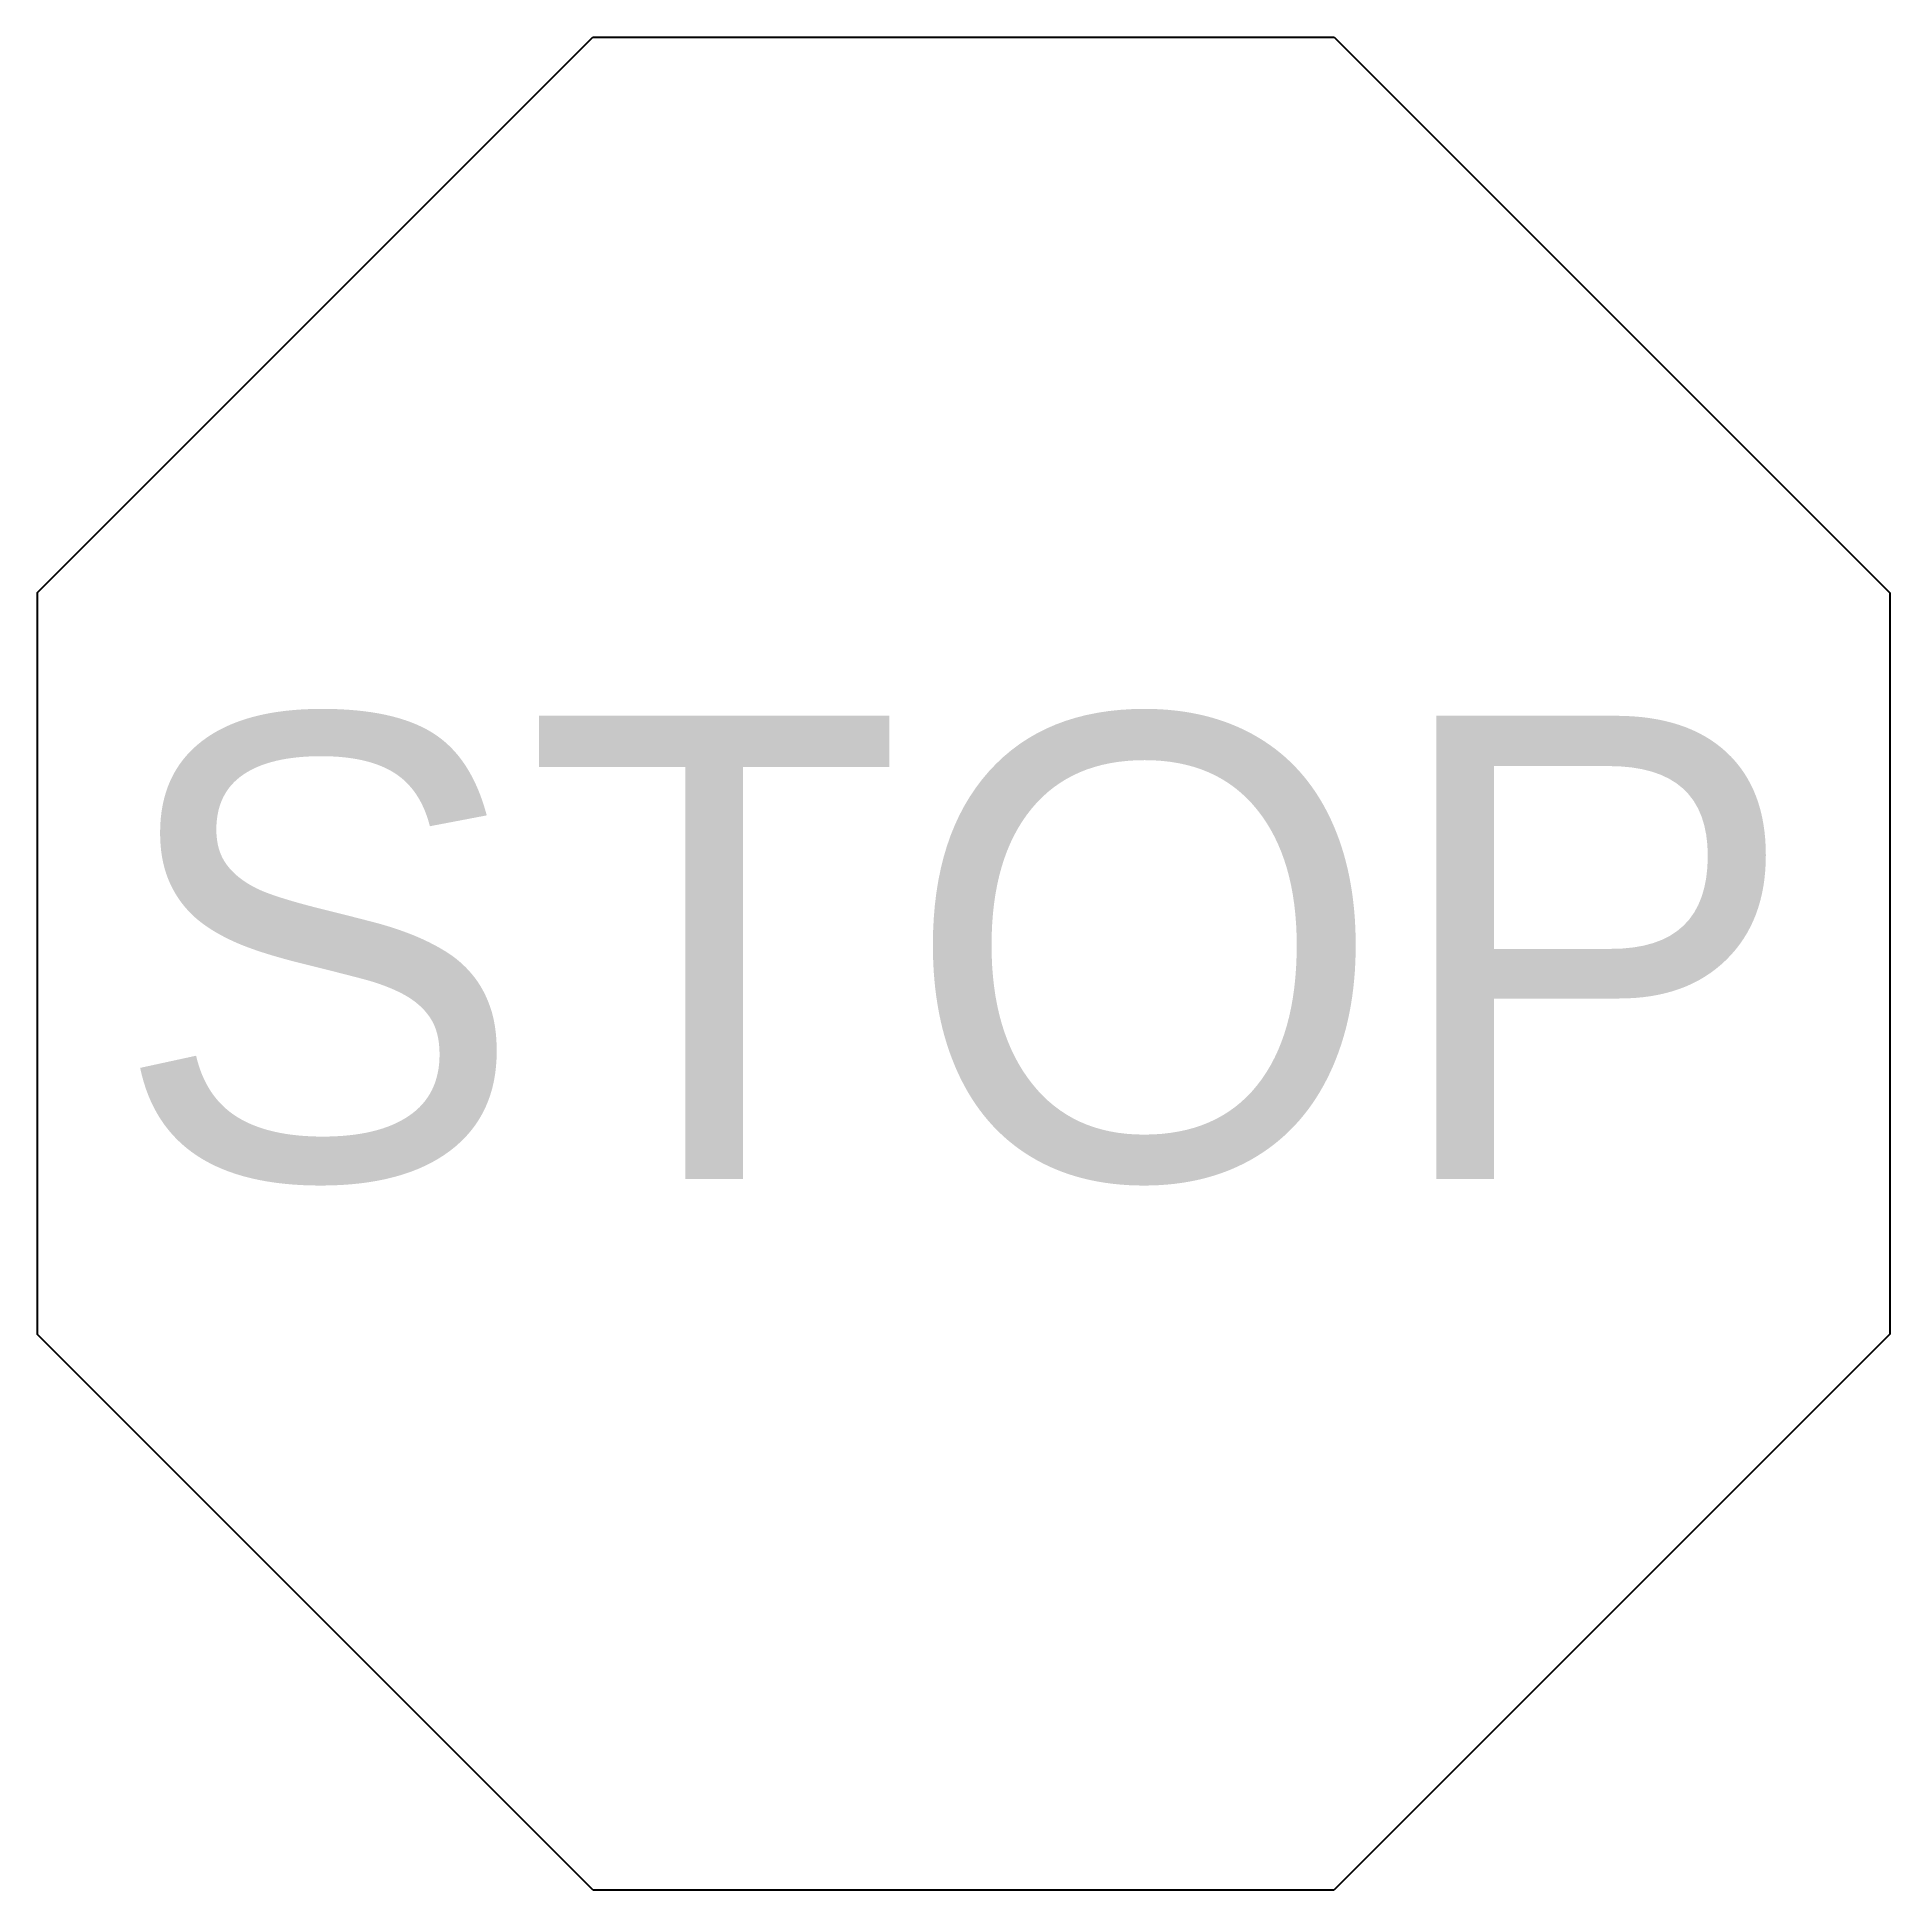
# Model space of a CAD drawing. Extents: x -0.9 to 1.1, y -0.95 to 1.05.
import ezdxf

# ---------------------------------------------------------------- set-up
doc = ezdxf.new("R2010")
doc.units = 0
doc.layers.get('0').update_dxf_attribs({"linetype": 'CONTINUOUS'})

msp = doc.modelspace()

# ---------------------------------------------------------------- linework, layer by layer
at = {"color": 0}
for p, q in [((-0.9, 0.45), (-0.3, 1.05)), ((-0.3, 1.05), (0.5, 1.05)), ((0.5, 1.05), (1.1, 0.45)), ((-0.9, 0.45), (-0.9, -0.35)), ((1.1, 0.45), (1.1, -0.35)), ((-0.3, -0.95), (-0.9, -0.35)), ((1.1, -0.35), (0.5, -0.95)), ((-0.3, -0.95), (0.5, -0.95))]:
    msp.add_line(p, q, dxfattribs=at)

# ---------------------------------------------------------------- texts
msp.add_text('STOP', height=0.5, dxfattribs=at).set_placement((-0.8191, -0.1826))

doc.saveas('drawing.dxf')
